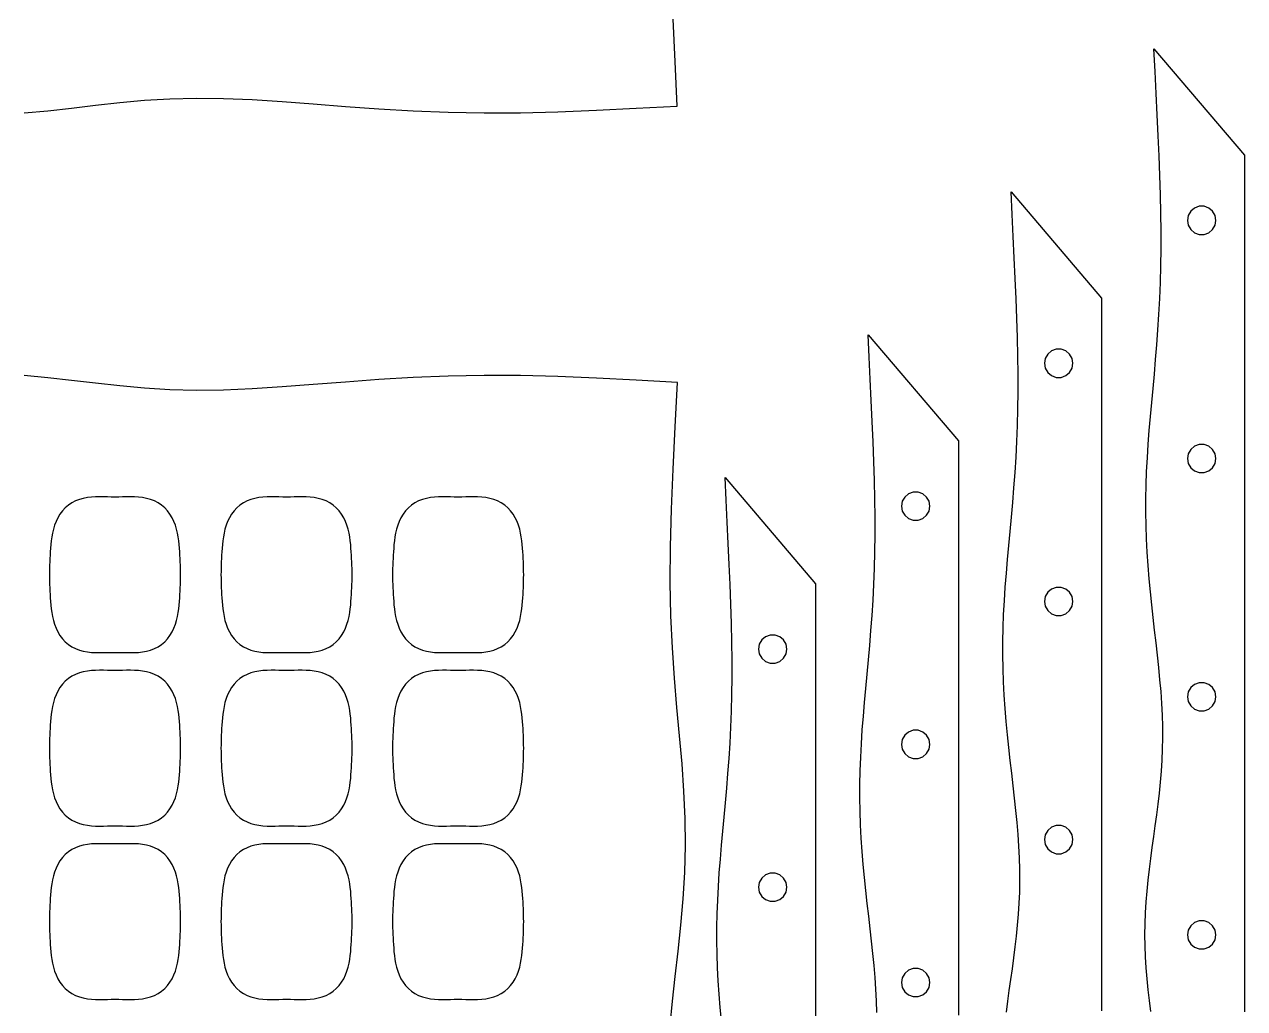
# Model space of a CAD drawing. Header units: metres. Extents: x 28 to 1492, y 12 to 1398.
# Drawn here: x 273 to 529, y 274.5 to 481.1 of the extents above; entities that cross this region are included whole.
import ezdxf

# ---------------------------------------------------------------- set-up
doc = ezdxf.new("R2010")
doc.units = ezdxf.units.M

msp = doc.modelspace()

# ---------------------------------------------------------------- linework, layer by layer
for points in [[(272.98, 462.57), (277.94, 463.02), (282.91, 463.58), (287.92, 464.18), (292.99, 464.75), (298.18, 465.22), (303.52, 465.54), (309.05, 465.68), (314.8, 465.62), (320.81, 465.37), (327.07, 464.97), (333.59, 464.47), (340.36, 463.93), (347.35, 463.41), (354.54, 462.98), (361.91, 462.69), (369.43, 462.55), (377.11, 462.59), (384.95, 462.8), (393.01, 463.13), (401.33, 463.55), (409.99, 464), (409.53, 473.35), (409.1, 482.22)], [(509.32, 273.93), (509.03, 276.21), (508.77, 278.5), (508.54, 280.8), (508.35, 283.09), (508.22, 285.4), (508.13, 287.7), (508.1, 290), (508.13, 292.3), (508.22, 294.6), (508.35, 296.91), (508.54, 299.2), (508.77, 301.5), (509.03, 303.79), (509.32, 306.07), (509.64, 308.35), (509.96, 310.63), (510.28, 312.9), (510.6, 315.18), (510.89, 317.46), (511.16, 319.74), (511.39, 322.03), (511.58, 324.34), (511.73, 326.66), (511.82, 329), (511.86, 331.36), (511.84, 333.74), (511.77, 336.15), (511.65, 338.6), (511.48, 341.07), (511.26, 343.58), (511.02, 346.12), (510.74, 348.69), (510.44, 351.3), (510.14, 353.94), (509.83, 356.61), (509.53, 359.31), (509.25, 362.03), (508.99, 364.78), (508.76, 367.54), (508.58, 370.33), (508.43, 373.12), (508.34, 375.94), (508.3, 378.76), (508.3, 381.59), (508.36, 384.43), (508.46, 387.28), (508.61, 390.14), (508.8, 393.02), (509.02, 395.91), (509.27, 398.82), (509.53, 401.76), (509.81, 404.72), (510.08, 407.73), (510.35, 410.78), (510.61, 413.88), (510.84, 417.04), (511.05, 420.27), (511.22, 423.58), (511.35, 426.96), (511.44, 430.44), (511.49, 434.02), (511.49, 437.7), (511.45, 441.48), (511.36, 445.38), (511.24, 449.4), (511.08, 453.53), (510.9, 457.78), (510.69, 462.16), (510.47, 466.65), (510.24, 471.26), (510, 475.99), (529, 453.69), (529, 449.73), (529, 445.85), (529.01, 442.06), (529.01, 438.36), (529, 434.74), (529.01, 431.2), (529.01, 427.74), (529, 424.34), (529, 421.01), (529.01, 417.75), (529.01, 414.55), (529, 411.4), (529, 408.32), (529.01, 405.29), (529, 402.31), (529, 399.38), (529.01, 396.49), (529, 393.66), (529, 390.86), (529.01, 388.11), (529.01, 385.4), (529, 382.73), (529, 380.09), (529, 377.49), (529.01, 374.93), (529, 372.39), (529, 369.89), (529.01, 367.42), (529, 364.98), (529, 362.56), (529.01, 360.17), (529, 357.8), (529, 355.46), (529, 353.14), (529, 350.84), (529, 348.57), (529.01, 346.31), (529, 344.07), (529.01, 341.85), (529, 339.65), (529, 337.47), (529, 335.3), (529.01, 333.14), (529, 331), (529, 328.87), (529.01, 326.76), (529.01, 324.65), (529, 322.56), (529, 320.47), (529, 318.4), (529, 316.33), (529, 314.28), (529, 312.23), (529, 310.19), (529, 308.15), (529, 306.12), (529, 304.09), (529, 302.07), (529, 300.05), (529, 298.04), (529, 296.02), (529, 294.01), (529, 292), (529, 290), (529, 288), (529, 285.99), (529, 283.98), (529, 281.96), (529, 279.95), (529, 277.93), (529, 275.91), (529, 273.88)], [(479.03, 273.79), (479.32, 276.07), (479.64, 278.35), (479.96, 280.63), (480.28, 282.9), (480.6, 285.18), (480.89, 287.46), (481.16, 289.74), (481.39, 292.03), (481.58, 294.34), (481.73, 296.66), (481.82, 299), (481.86, 301.36), (481.84, 303.74), (481.77, 306.15), (481.65, 308.6), (481.48, 311.07), (481.26, 313.58), (481.02, 316.12), (480.74, 318.69), (480.44, 321.3), (480.14, 323.94), (479.83, 326.61), (479.53, 329.31), (479.25, 332.03), (478.99, 334.78), (478.76, 337.54), (478.58, 340.33), (478.43, 343.12), (478.34, 345.94), (478.3, 348.76), (478.3, 351.59), (478.36, 354.43), (478.46, 357.28), (478.61, 360.14), (478.8, 363.02), (479.02, 365.91), (479.27, 368.82), (479.53, 371.76), (479.81, 374.72), (480.08, 377.73), (480.35, 380.78), (480.61, 383.88), (480.84, 387.04), (481.05, 390.27), (481.22, 393.58), (481.35, 396.96), (481.44, 400.44), (481.49, 404.02), (481.49, 407.7), (481.45, 411.48), (481.36, 415.38), (481.24, 419.4), (481.08, 423.53), (480.9, 427.78), (480.69, 432.16), (480.47, 436.65), (480.24, 441.26), (480, 445.99), (499, 423.69), (499, 419.73), (499, 415.85), (499.01, 412.06), (499.01, 408.36), (499, 404.74), (499.01, 401.2), (499.01, 397.74), (499, 394.34), (499, 391.01), (499.01, 387.75), (499.01, 384.55), (499, 381.4), (499, 378.32), (499.01, 375.29), (499, 372.31), (499, 369.38), (499.01, 366.49), (499, 363.66), (499, 360.86), (499.01, 358.11), (499.01, 355.4), (499, 352.73), (499, 350.09), (499, 347.49), (499.01, 344.93), (499, 342.39), (499, 339.89), (499.01, 337.42), (499, 334.98), (499, 332.56), (499.01, 330.17), (499, 327.8), (499, 325.46), (499, 323.14), (499, 320.84), (499, 318.57), (499.01, 316.31), (499, 314.07), (499.01, 311.85), (499, 309.65), (499, 307.47), (499, 305.3), (499.01, 303.14), (499, 301), (499, 298.87), (499.01, 296.76), (499.01, 294.65), (499, 292.56), (499, 290.47), (499, 288.4), (499, 286.33), (499, 284.28), (499, 282.23), (499, 280.19), (499, 278.15), (499, 276.12), (499, 274.09)], [(523, 440), (522.81, 441.02), (522.29, 441.92), (521.5, 442.59), (520.52, 442.95), (519.48, 442.95), (518.51, 442.59), (517.71, 441.92), (517.19, 441.02), (517, 440), (517.19, 438.98), (517.71, 438.08), (518.5, 437.41), (519.48, 437.05), (520.52, 437.05), (521.5, 437.41), (522.29, 438.08), (522.81, 438.98), (523, 440)], [(451.84, 273.74), (451.77, 276.15), (451.65, 278.6), (451.48, 281.07), (451.26, 283.58), (451.02, 286.12), (450.74, 288.69), (450.44, 291.3), (450.14, 293.94), (449.83, 296.61), (449.53, 299.31), (449.25, 302.03), (448.99, 304.78), (448.76, 307.54), (448.58, 310.33), (448.43, 313.12), (448.34, 315.94), (448.3, 318.76), (448.3, 321.59), (448.36, 324.43), (448.46, 327.28), (448.61, 330.14), (448.8, 333.02), (449.02, 335.91), (449.27, 338.82), (449.53, 341.76), (449.81, 344.72), (450.08, 347.73), (450.35, 350.78), (450.61, 353.88), (450.84, 357.04), (451.05, 360.27), (451.22, 363.58), (451.35, 366.96), (451.44, 370.44), (451.49, 374.02), (451.49, 377.7), (451.45, 381.48), (451.36, 385.38), (451.24, 389.4), (451.08, 393.53), (450.9, 397.78), (450.69, 402.16), (450.47, 406.65), (450.24, 411.26), (450, 415.99), (469, 393.69), (469, 389.73), (469, 385.85), (469.01, 382.06), (469.01, 378.36), (469, 374.74), (469.01, 371.2), (469.01, 367.74), (469, 364.34), (469, 361.01), (469.01, 357.75), (469.01, 354.55), (469, 351.4), (469, 348.32), (469.01, 345.29), (469, 342.31), (469, 339.38), (469.01, 336.49), (469, 333.66), (469, 330.86), (469.01, 328.11), (469.01, 325.4), (469, 322.73), (469, 320.09), (469, 317.49), (469.01, 314.93), (469, 312.39), (469, 309.89), (469.01, 307.42), (469, 304.98), (469, 302.56), (469.01, 300.17), (469, 297.8), (469, 295.46), (469, 293.14), (469, 290.84), (469, 288.57), (469.01, 286.31), (469, 284.07), (469.01, 281.85), (469, 279.65), (469, 277.47), (469, 275.3), (469.01, 273.14)], [(493, 410), (492.81, 411.02), (492.29, 411.92), (491.5, 412.59), (490.52, 412.95), (489.48, 412.95), (488.51, 412.59), (487.71, 411.92), (487.19, 411.02), (487, 410), (487.19, 408.98), (487.71, 408.08), (488.5, 407.41), (489.48, 407.05), (490.52, 407.05), (491.5, 407.41), (492.29, 408.08), (492.81, 408.98), (493, 410)], [(408.52, 271.07), (408.98, 276.12), (409.56, 281.3), (410.17, 286.61), (410.75, 292.03), (411.24, 297.54), (411.57, 303.12), (411.7, 308.76), (411.64, 314.43), (411.39, 320.14), (410.98, 325.91), (410.47, 331.76), (409.92, 337.73), (409.39, 343.88), (408.95, 350.27), (408.65, 356.96), (408.51, 364.02), (408.55, 371.48), (408.76, 379.4), (409.1, 387.78), (409.53, 396.65), (410, 406), (401.33, 406.45), (393.01, 406.87), (384.95, 407.2), (377.11, 407.41), (369.43, 407.45), (361.91, 407.31), (354.54, 407.02), (347.35, 406.59), (340.36, 406.07), (333.59, 405.53), (327.07, 405.03), (320.81, 404.63), (314.8, 404.38), (309.05, 404.32), (303.52, 404.46), (298.18, 404.78), (292.99, 405.25), (287.92, 405.82), (282.91, 406.42), (277.94, 406.98), (272.98, 407.43)], [(523, 390), (522.81, 391.02), (522.29, 391.92), (521.5, 392.59), (520.52, 392.95), (519.48, 392.95), (518.51, 392.59), (517.71, 391.92), (517.19, 391.02), (517, 390), (517.19, 388.98), (517.71, 388.08), (518.5, 387.41), (519.48, 387.05), (520.52, 387.05), (521.5, 387.41), (522.29, 388.08), (522.81, 388.98), (523, 390)], [(419.25, 272.03), (418.99, 274.78), (418.76, 277.54), (418.58, 280.33), (418.43, 283.12), (418.34, 285.94), (418.3, 288.76), (418.3, 291.59), (418.36, 294.43), (418.46, 297.28), (418.61, 300.14), (418.8, 303.02), (419.02, 305.91), (419.27, 308.82), (419.53, 311.76), (419.81, 314.72), (420.08, 317.73), (420.35, 320.78), (420.61, 323.88), (420.84, 327.04), (421.05, 330.27), (421.22, 333.58), (421.35, 336.96), (421.44, 340.44), (421.49, 344.02), (421.49, 347.7), (421.45, 351.48), (421.36, 355.38), (421.24, 359.4), (421.08, 363.53), (420.9, 367.78), (420.69, 372.16), (420.47, 376.65), (420.24, 381.26), (420, 385.99), (439, 363.69), (439, 359.73), (439, 355.85), (439.01, 352.06), (439.01, 348.36), (439, 344.74), (439.01, 341.2), (439.01, 337.74), (439, 334.34), (439, 331.01), (439.01, 327.75), (439.01, 324.55), (439, 321.4), (439, 318.32), (439.01, 315.29), (439, 312.31), (439, 309.38), (439.01, 306.49), (439, 303.66), (439, 300.86), (439.01, 298.11), (439.01, 295.4), (439, 292.73), (439, 290.09), (439, 287.49), (439.01, 284.93), (439, 282.39), (439, 279.89), (439.01, 277.42), (439, 274.98), (439, 272.56)], [(305.76, 365.6), (305.75, 366.27), (305.74, 366.95), (305.72, 367.63), (305.69, 368.32), (305.66, 369.02), (305.62, 369.73), (305.58, 370.45), (305.52, 371.2), (305.46, 371.96), (305.37, 372.74), (305.26, 373.54), (305.11, 374.36), (304.92, 375.18), (304.67, 376), (304.36, 376.8), (303.99, 377.59), (303.54, 378.33), (303.02, 379.03), (302.43, 379.66), (301.77, 380.22), (301.05, 380.7), (300.28, 381.09), (299.47, 381.4), (298.64, 381.63), (297.79, 381.79), (296.94, 381.89), (296.09, 381.94), (295.25, 381.95), (294.42, 381.95), (293.6, 381.93), (292.8, 381.92), (292, 381.92), (291.2, 381.92), (290.4, 381.93), (289.58, 381.95), (288.75, 381.95), (287.91, 381.94), (287.06, 381.89), (286.21, 381.79), (285.36, 381.63), (284.53, 381.4), (283.72, 381.09), (282.95, 380.7), (282.23, 380.22), (281.57, 379.66), (280.98, 379.03), (280.46, 378.33), (280.01, 377.59), (279.64, 376.8), (279.33, 376), (279.08, 375.18), (278.89, 374.36), (278.74, 373.54), (278.63, 372.74), (278.54, 371.96), (278.48, 371.2), (278.42, 370.45), (278.38, 369.73), (278.34, 369.02), (278.31, 368.32), (278.28, 367.63), (278.26, 366.95), (278.25, 366.27), (278.24, 365.6), (278.25, 364.93), (278.26, 364.25), (278.28, 363.57), (278.31, 362.88), (278.34, 362.18), (278.38, 361.47), (278.42, 360.75), (278.48, 360), (278.54, 359.24), (278.63, 358.46), (278.74, 357.66), (278.89, 356.84), (279.08, 356.02), (279.33, 355.2), (279.64, 354.4), (280.01, 353.61), (280.46, 352.87), (280.98, 352.17), (281.57, 351.54), (282.23, 350.98), (282.95, 350.5), (283.72, 350.11), (284.53, 349.8), (285.36, 349.57), (286.21, 349.41), (287.06, 349.31), (287.91, 349.26), (288.75, 349.25), (289.58, 349.25), (290.4, 349.27), (291.2, 349.28), (292, 349.28), (292.8, 349.28), (293.6, 349.27), (294.42, 349.25), (295.25, 349.25), (296.09, 349.26), (296.94, 349.31), (297.79, 349.41), (298.64, 349.57), (299.47, 349.8), (300.28, 350.11), (301.05, 350.5), (301.77, 350.98), (302.43, 351.54), (303.02, 352.17), (303.54, 352.87), (303.99, 353.61), (304.36, 354.4), (304.67, 355.2), (304.92, 356.02), (305.11, 356.84), (305.26, 357.66), (305.37, 358.46), (305.46, 359.24), (305.52, 360), (305.58, 360.75), (305.62, 361.47), (305.66, 362.18), (305.69, 362.88), (305.72, 363.57), (305.74, 364.25), (305.75, 364.93), (305.76, 365.6)], [(341.76, 365.6), (341.75, 366.27), (341.74, 366.95), (341.72, 367.63), (341.69, 368.32), (341.66, 369.02), (341.62, 369.73), (341.58, 370.45), (341.52, 371.2), (341.46, 371.96), (341.37, 372.74), (341.26, 373.54), (341.11, 374.36), (340.92, 375.18), (340.67, 376), (340.36, 376.8), (339.99, 377.59), (339.54, 378.33), (339.02, 379.03), (338.43, 379.66), (337.77, 380.22), (337.05, 380.7), (336.28, 381.09), (335.47, 381.4), (334.64, 381.63), (333.79, 381.79), (332.94, 381.89), (332.09, 381.94), (331.25, 381.95), (330.42, 381.95), (329.6, 381.93), (328.8, 381.92), (328, 381.92), (327.2, 381.92), (326.4, 381.93), (325.58, 381.95), (324.75, 381.95), (323.91, 381.94), (323.06, 381.89), (322.21, 381.79), (321.36, 381.63), (320.53, 381.4), (319.72, 381.09), (318.95, 380.7), (318.23, 380.22), (317.57, 379.66), (316.98, 379.03), (316.46, 378.33), (316.01, 377.59), (315.64, 376.8), (315.33, 376), (315.08, 375.18), (314.89, 374.36), (314.74, 373.54), (314.63, 372.74), (314.54, 371.96), (314.48, 371.2), (314.42, 370.45), (314.38, 369.73), (314.34, 369.02), (314.31, 368.32), (314.28, 367.63), (314.26, 366.95), (314.25, 366.27), (314.24, 365.6), (314.25, 364.93), (314.26, 364.25), (314.28, 363.57), (314.31, 362.88), (314.34, 362.18), (314.38, 361.47), (314.42, 360.75), (314.48, 360), (314.54, 359.24), (314.63, 358.46), (314.74, 357.66), (314.89, 356.84), (315.08, 356.02), (315.33, 355.2), (315.64, 354.4), (316.01, 353.61), (316.46, 352.87), (316.98, 352.17), (317.57, 351.54), (318.23, 350.98), (318.95, 350.5), (319.72, 350.11), (320.53, 349.8), (321.36, 349.57), (322.21, 349.41), (323.06, 349.31), (323.91, 349.26), (324.75, 349.25), (325.58, 349.25), (326.4, 349.27), (327.2, 349.28), (328, 349.28), (328.8, 349.28), (329.6, 349.27), (330.42, 349.25), (331.25, 349.25), (332.09, 349.26), (332.94, 349.31), (333.79, 349.41), (334.64, 349.57), (335.47, 349.8), (336.28, 350.11), (337.05, 350.5), (337.77, 350.98), (338.43, 351.54), (339.02, 352.17), (339.54, 352.87), (339.99, 353.61), (340.36, 354.4), (340.67, 355.2), (340.92, 356.02), (341.11, 356.84), (341.26, 357.66), (341.37, 358.46), (341.46, 359.24), (341.52, 360), (341.58, 360.75), (341.62, 361.47), (341.66, 362.18), (341.69, 362.88), (341.72, 363.57), (341.74, 364.25), (341.75, 364.93), (341.76, 365.6)], [(377.76, 365.6), (377.75, 366.27), (377.74, 366.95), (377.72, 367.63), (377.69, 368.32), (377.66, 369.02), (377.62, 369.73), (377.58, 370.45), (377.52, 371.2), (377.46, 371.96), (377.37, 372.74), (377.26, 373.54), (377.11, 374.36), (376.92, 375.18), (376.67, 376), (376.36, 376.8), (375.99, 377.59), (375.54, 378.33), (375.02, 379.03), (374.43, 379.66), (373.77, 380.22), (373.05, 380.7), (372.28, 381.09), (371.47, 381.4), (370.64, 381.63), (369.79, 381.79), (368.94, 381.89), (368.09, 381.94), (367.25, 381.95), (366.42, 381.95), (365.6, 381.93), (364.8, 381.92), (364, 381.92), (363.2, 381.92), (362.4, 381.93), (361.58, 381.95), (360.75, 381.95), (359.91, 381.94), (359.06, 381.89), (358.21, 381.79), (357.36, 381.63), (356.53, 381.4), (355.72, 381.09), (354.95, 380.7), (354.23, 380.22), (353.57, 379.66), (352.98, 379.03), (352.46, 378.33), (352.01, 377.59), (351.64, 376.8), (351.33, 376), (351.08, 375.18), (350.89, 374.36), (350.74, 373.54), (350.63, 372.74), (350.54, 371.96), (350.48, 371.2), (350.42, 370.45), (350.38, 369.73), (350.34, 369.02), (350.31, 368.32), (350.28, 367.63), (350.26, 366.95), (350.25, 366.27), (350.24, 365.6), (350.25, 364.93), (350.26, 364.25), (350.28, 363.57), (350.31, 362.88), (350.34, 362.18), (350.38, 361.47), (350.42, 360.75), (350.48, 360), (350.54, 359.24), (350.63, 358.46), (350.74, 357.66), (350.89, 356.84), (351.08, 356.02), (351.33, 355.2), (351.64, 354.4), (352.01, 353.61), (352.46, 352.87), (352.98, 352.17), (353.57, 351.54), (354.23, 350.98), (354.95, 350.5), (355.72, 350.11), (356.53, 349.8), (357.36, 349.57), (358.21, 349.41), (359.06, 349.31), (359.91, 349.26), (360.75, 349.25), (361.58, 349.25), (362.4, 349.27), (363.2, 349.28), (364, 349.28), (364.8, 349.28), (365.6, 349.27), (366.42, 349.25), (367.25, 349.25), (368.09, 349.26), (368.94, 349.31), (369.79, 349.41), (370.64, 349.57), (371.47, 349.8), (372.28, 350.11), (373.05, 350.5), (373.77, 350.98), (374.43, 351.54), (375.02, 352.17), (375.54, 352.87), (375.99, 353.61), (376.36, 354.4), (376.67, 355.2), (376.92, 356.02), (377.11, 356.84), (377.26, 357.66), (377.37, 358.46), (377.46, 359.24), (377.52, 360), (377.58, 360.75), (377.62, 361.47), (377.66, 362.18), (377.69, 362.88), (377.72, 363.57), (377.74, 364.25), (377.75, 364.93), (377.76, 365.6)], [(463, 380), (462.81, 381.02), (462.29, 381.92), (461.5, 382.59), (460.52, 382.95), (459.48, 382.95), (458.51, 382.59), (457.71, 381.92), (457.19, 381.02), (457, 380), (457.19, 378.98), (457.71, 378.08), (458.5, 377.41), (459.48, 377.05), (460.52, 377.05), (461.5, 377.41), (462.29, 378.08), (462.81, 378.98), (463, 380)], [(493, 360), (492.81, 361.02), (492.29, 361.92), (491.5, 362.59), (490.52, 362.95), (489.48, 362.95), (488.51, 362.59), (487.71, 361.92), (487.19, 361.02), (487, 360), (487.19, 358.98), (487.71, 358.08), (488.5, 357.41), (489.48, 357.05), (490.52, 357.05), (491.5, 357.41), (492.29, 358.08), (492.81, 358.98), (493, 360)], [(433, 350), (432.81, 351.02), (432.29, 351.92), (431.5, 352.59), (430.52, 352.95), (429.48, 352.95), (428.51, 352.59), (427.71, 351.92), (427.19, 351.02), (427, 350), (427.19, 348.98), (427.71, 348.08), (428.5, 347.41), (429.48, 347.05), (430.52, 347.05), (431.5, 347.41), (432.29, 348.08), (432.81, 348.98), (433, 350)], [(305.76, 329.2), (305.75, 329.87), (305.74, 330.55), (305.72, 331.23), (305.69, 331.92), (305.66, 332.62), (305.62, 333.33), (305.58, 334.05), (305.52, 334.8), (305.46, 335.56), (305.37, 336.34), (305.26, 337.14), (305.11, 337.96), (304.92, 338.78), (304.67, 339.6), (304.36, 340.4), (303.99, 341.19), (303.54, 341.93), (303.02, 342.63), (302.43, 343.26), (301.77, 343.82), (301.05, 344.3), (300.28, 344.69), (299.47, 345), (298.64, 345.23), (297.79, 345.39), (296.94, 345.49), (296.09, 345.54), (295.25, 345.55), (294.42, 345.55), (293.6, 345.53), (292.8, 345.52), (292, 345.52), (291.2, 345.52), (290.4, 345.53), (289.58, 345.55), (288.75, 345.55), (287.91, 345.54), (287.06, 345.49), (286.21, 345.39), (285.36, 345.23), (284.53, 345), (283.72, 344.69), (282.95, 344.3), (282.23, 343.82), (281.57, 343.26), (280.98, 342.63), (280.46, 341.93), (280.01, 341.19), (279.64, 340.4), (279.33, 339.6), (279.08, 338.78), (278.89, 337.96), (278.74, 337.14), (278.63, 336.34), (278.54, 335.56), (278.48, 334.8), (278.42, 334.05), (278.38, 333.33), (278.34, 332.62), (278.31, 331.92), (278.28, 331.23), (278.26, 330.55), (278.25, 329.87), (278.24, 329.2), (278.25, 328.53), (278.26, 327.85), (278.28, 327.17), (278.31, 326.48), (278.34, 325.78), (278.38, 325.07), (278.42, 324.35), (278.48, 323.6), (278.54, 322.84), (278.63, 322.06), (278.74, 321.26), (278.89, 320.44), (279.08, 319.62), (279.33, 318.8), (279.64, 318), (280.01, 317.21), (280.46, 316.47), (280.98, 315.77), (281.57, 315.14), (282.23, 314.58), (282.95, 314.1), (283.72, 313.71), (284.53, 313.4), (285.36, 313.17), (286.21, 313.01), (287.06, 312.91), (287.91, 312.86), (288.75, 312.85), (289.58, 312.85), (290.4, 312.87), (291.2, 312.88), (292, 312.88), (292.8, 312.88), (293.6, 312.87), (294.42, 312.85), (295.25, 312.85), (296.09, 312.86), (296.94, 312.91), (297.79, 313.01), (298.64, 313.17), (299.47, 313.4), (300.28, 313.71), (301.05, 314.1), (301.77, 314.58), (302.43, 315.14), (303.02, 315.77), (303.54, 316.47), (303.99, 317.21), (304.36, 318), (304.67, 318.8), (304.92, 319.62), (305.11, 320.44), (305.26, 321.26), (305.37, 322.06), (305.46, 322.84), (305.52, 323.6), (305.58, 324.35), (305.62, 325.07), (305.66, 325.78), (305.69, 326.48), (305.72, 327.17), (305.74, 327.85), (305.75, 328.53), (305.76, 329.2)], [(341.76, 329.2), (341.75, 329.87), (341.74, 330.55), (341.72, 331.23), (341.69, 331.92), (341.66, 332.62), (341.62, 333.33), (341.58, 334.05), (341.52, 334.8), (341.46, 335.56), (341.37, 336.34), (341.26, 337.14), (341.11, 337.96), (340.92, 338.78), (340.67, 339.6), (340.36, 340.4), (339.99, 341.19), (339.54, 341.93), (339.02, 342.63), (338.43, 343.26), (337.77, 343.82), (337.05, 344.3), (336.28, 344.69), (335.47, 345), (334.64, 345.23), (333.79, 345.39), (332.94, 345.49), (332.09, 345.54), (331.25, 345.55), (330.42, 345.55), (329.6, 345.53), (328.8, 345.52), (328, 345.52), (327.2, 345.52), (326.4, 345.53), (325.58, 345.55), (324.75, 345.55), (323.91, 345.54), (323.06, 345.49), (322.21, 345.39), (321.36, 345.23), (320.53, 345), (319.72, 344.69), (318.95, 344.3), (318.23, 343.82), (317.57, 343.26), (316.98, 342.63), (316.46, 341.93), (316.01, 341.19), (315.64, 340.4), (315.33, 339.6), (315.08, 338.78), (314.89, 337.96), (314.74, 337.14), (314.63, 336.34), (314.54, 335.56), (314.48, 334.8), (314.42, 334.05), (314.38, 333.33), (314.34, 332.62), (314.31, 331.92), (314.28, 331.23), (314.26, 330.55), (314.25, 329.87), (314.24, 329.2), (314.25, 328.53), (314.26, 327.85), (314.28, 327.17), (314.31, 326.48), (314.34, 325.78), (314.38, 325.07), (314.42, 324.35), (314.48, 323.6), (314.54, 322.84), (314.63, 322.06), (314.74, 321.26), (314.89, 320.44), (315.08, 319.62), (315.33, 318.8), (315.64, 318), (316.01, 317.21), (316.46, 316.47), (316.98, 315.77), (317.57, 315.14), (318.23, 314.58), (318.95, 314.1), (319.72, 313.71), (320.53, 313.4), (321.36, 313.17), (322.21, 313.01), (323.06, 312.91), (323.91, 312.86), (324.75, 312.85), (325.58, 312.85), (326.4, 312.87), (327.2, 312.88), (328, 312.88), (328.8, 312.88), (329.6, 312.87), (330.42, 312.85), (331.25, 312.85), (332.09, 312.86), (332.94, 312.91), (333.79, 313.01), (334.64, 313.17), (335.47, 313.4), (336.28, 313.71), (337.05, 314.1), (337.77, 314.58), (338.43, 315.14), (339.02, 315.77), (339.54, 316.47), (339.99, 317.21), (340.36, 318), (340.67, 318.8), (340.92, 319.62), (341.11, 320.44), (341.26, 321.26), (341.37, 322.06), (341.46, 322.84), (341.52, 323.6), (341.58, 324.35), (341.62, 325.07), (341.66, 325.78), (341.69, 326.48), (341.72, 327.17), (341.74, 327.85), (341.75, 328.53), (341.76, 329.2)], [(377.76, 329.2), (377.75, 329.87), (377.74, 330.55), (377.72, 331.23), (377.69, 331.92), (377.66, 332.62), (377.62, 333.33), (377.58, 334.05), (377.52, 334.8), (377.46, 335.56), (377.37, 336.34), (377.26, 337.14), (377.11, 337.96), (376.92, 338.78), (376.67, 339.6), (376.36, 340.4), (375.99, 341.19), (375.54, 341.93), (375.02, 342.63), (374.43, 343.26), (373.77, 343.82), (373.05, 344.3), (372.28, 344.69), (371.47, 345), (370.64, 345.23), (369.79, 345.39), (368.94, 345.49), (368.09, 345.54), (367.25, 345.55), (366.42, 345.55), (365.6, 345.53), (364.8, 345.52), (364, 345.52), (363.2, 345.52), (362.4, 345.53), (361.58, 345.55), (360.75, 345.55), (359.91, 345.54), (359.06, 345.49), (358.21, 345.39), (357.36, 345.23), (356.53, 345), (355.72, 344.69), (354.95, 344.3), (354.23, 343.82), (353.57, 343.26), (352.98, 342.63), (352.46, 341.93), (352.01, 341.19), (351.64, 340.4), (351.33, 339.6), (351.08, 338.78), (350.89, 337.96), (350.74, 337.14), (350.63, 336.34), (350.54, 335.56), (350.48, 334.8), (350.42, 334.05), (350.38, 333.33), (350.34, 332.62), (350.31, 331.92), (350.28, 331.23), (350.26, 330.55), (350.25, 329.87), (350.24, 329.2), (350.25, 328.53), (350.26, 327.85), (350.28, 327.17), (350.31, 326.48), (350.34, 325.78), (350.38, 325.07), (350.42, 324.35), (350.48, 323.6), (350.54, 322.84), (350.63, 322.06), (350.74, 321.26), (350.89, 320.44), (351.08, 319.62), (351.33, 318.8), (351.64, 318), (352.01, 317.21), (352.46, 316.47), (352.98, 315.77), (353.57, 315.14), (354.23, 314.58), (354.95, 314.1), (355.72, 313.71), (356.53, 313.4), (357.36, 313.17), (358.21, 313.01), (359.06, 312.91), (359.91, 312.86), (360.75, 312.85), (361.58, 312.85), (362.4, 312.87), (363.2, 312.88), (364, 312.88), (364.8, 312.88), (365.6, 312.87), (366.42, 312.85), (367.25, 312.85), (368.09, 312.86), (368.94, 312.91), (369.79, 313.01), (370.64, 313.17), (371.47, 313.4), (372.28, 313.71), (373.05, 314.1), (373.77, 314.58), (374.43, 315.14), (375.02, 315.77), (375.54, 316.47), (375.99, 317.21), (376.36, 318), (376.67, 318.8), (376.92, 319.62), (377.11, 320.44), (377.26, 321.26), (377.37, 322.06), (377.46, 322.84), (377.52, 323.6), (377.58, 324.35), (377.62, 325.07), (377.66, 325.78), (377.69, 326.48), (377.72, 327.17), (377.74, 327.85), (377.75, 328.53), (377.76, 329.2)], [(523, 340), (522.81, 341.02), (522.29, 341.92), (521.5, 342.59), (520.52, 342.95), (519.48, 342.95), (518.51, 342.59), (517.71, 341.92), (517.19, 341.02), (517, 340), (517.19, 338.98), (517.71, 338.08), (518.5, 337.41), (519.48, 337.05), (520.52, 337.05), (521.5, 337.41), (522.29, 338.08), (522.81, 338.98), (523, 340)], [(463, 330), (462.81, 331.02), (462.29, 331.92), (461.5, 332.59), (460.52, 332.95), (459.48, 332.95), (458.51, 332.59), (457.71, 331.92), (457.19, 331.02), (457, 330), (457.19, 328.98), (457.71, 328.08), (458.5, 327.41), (459.48, 327.05), (460.52, 327.05), (461.5, 327.41), (462.29, 328.08), (462.81, 328.98), (463, 330)], [(493, 310), (492.81, 311.02), (492.29, 311.92), (491.5, 312.59), (490.52, 312.95), (489.48, 312.95), (488.51, 312.59), (487.71, 311.92), (487.19, 311.02), (487, 310), (487.19, 308.98), (487.71, 308.08), (488.5, 307.41), (489.48, 307.05), (490.52, 307.05), (491.5, 307.41), (492.29, 308.08), (492.81, 308.98), (493, 310)], [(305.76, 292.8), (305.75, 293.47), (305.74, 294.15), (305.72, 294.83), (305.69, 295.52), (305.66, 296.22), (305.62, 296.93), (305.58, 297.65), (305.52, 298.4), (305.46, 299.16), (305.37, 299.94), (305.26, 300.74), (305.11, 301.56), (304.92, 302.38), (304.67, 303.2), (304.36, 304), (303.99, 304.79), (303.54, 305.53), (303.02, 306.23), (302.43, 306.86), (301.77, 307.42), (301.05, 307.9), (300.28, 308.29), (299.47, 308.6), (298.64, 308.83), (297.79, 308.99), (296.94, 309.09), (296.09, 309.14), (295.25, 309.15), (294.42, 309.15), (293.6, 309.13), (292.8, 309.12), (292, 309.12), (291.2, 309.12), (290.4, 309.13), (289.58, 309.15), (288.75, 309.15), (287.91, 309.14), (287.06, 309.09), (286.21, 308.99), (285.36, 308.83), (284.53, 308.6), (283.72, 308.29), (282.95, 307.9), (282.23, 307.42), (281.57, 306.86), (280.98, 306.23), (280.46, 305.53), (280.01, 304.79), (279.64, 304), (279.33, 303.2), (279.08, 302.38), (278.89, 301.56), (278.74, 300.74), (278.63, 299.94), (278.54, 299.16), (278.48, 298.4), (278.42, 297.65), (278.38, 296.93), (278.34, 296.22), (278.31, 295.52), (278.28, 294.83), (278.26, 294.15), (278.25, 293.47), (278.24, 292.8), (278.25, 292.13), (278.26, 291.45), (278.28, 290.77), (278.31, 290.08), (278.34, 289.38), (278.38, 288.67), (278.42, 287.95), (278.48, 287.2), (278.54, 286.44), (278.63, 285.66), (278.74, 284.86), (278.89, 284.04), (279.08, 283.22), (279.33, 282.4), (279.64, 281.6), (280.01, 280.81), (280.46, 280.07), (280.98, 279.37), (281.57, 278.74), (282.23, 278.18), (282.95, 277.7), (283.72, 277.31), (284.53, 277), (285.36, 276.77), (286.21, 276.61), (287.06, 276.51), (287.91, 276.46), (288.75, 276.45), (289.58, 276.45), (290.4, 276.47), (291.2, 276.48), (292, 276.48), (292.8, 276.48), (293.6, 276.47), (294.42, 276.45), (295.25, 276.45), (296.09, 276.46), (296.94, 276.51), (297.79, 276.61), (298.64, 276.77), (299.47, 277), (300.28, 277.31), (301.05, 277.7), (301.77, 278.18), (302.43, 278.74), (303.02, 279.37), (303.54, 280.07), (303.99, 280.81), (304.36, 281.6), (304.67, 282.4), (304.92, 283.22), (305.11, 284.04), (305.26, 284.86), (305.37, 285.66), (305.46, 286.44), (305.52, 287.2), (305.58, 287.95), (305.62, 288.67), (305.66, 289.38), (305.69, 290.08), (305.72, 290.77), (305.74, 291.45), (305.75, 292.13), (305.76, 292.8)], [(341.76, 292.8), (341.75, 293.47), (341.74, 294.15), (341.72, 294.83), (341.69, 295.52), (341.66, 296.22), (341.62, 296.93), (341.58, 297.65), (341.52, 298.4), (341.46, 299.16), (341.37, 299.94), (341.26, 300.74), (341.11, 301.56), (340.92, 302.38), (340.67, 303.2), (340.36, 304), (339.99, 304.79), (339.54, 305.53), (339.02, 306.23), (338.43, 306.86), (337.77, 307.42), (337.05, 307.9), (336.28, 308.29), (335.47, 308.6), (334.64, 308.83), (333.79, 308.99), (332.94, 309.09), (332.09, 309.14), (331.25, 309.15), (330.42, 309.15), (329.6, 309.13), (328.8, 309.12), (328, 309.12), (327.2, 309.12), (326.4, 309.13), (325.58, 309.15), (324.75, 309.15), (323.91, 309.14), (323.06, 309.09), (322.21, 308.99), (321.36, 308.83), (320.53, 308.6), (319.72, 308.29), (318.95, 307.9), (318.23, 307.42), (317.57, 306.86), (316.98, 306.23), (316.46, 305.53), (316.01, 304.79), (315.64, 304), (315.33, 303.2), (315.08, 302.38), (314.89, 301.56), (314.74, 300.74), (314.63, 299.94), (314.54, 299.16), (314.48, 298.4), (314.42, 297.65), (314.38, 296.93), (314.34, 296.22), (314.31, 295.52), (314.28, 294.83), (314.26, 294.15), (314.25, 293.47), (314.24, 292.8), (314.25, 292.13), (314.26, 291.45), (314.28, 290.77), (314.31, 290.08), (314.34, 289.38), (314.38, 288.67), (314.42, 287.95), (314.48, 287.2), (314.54, 286.44), (314.63, 285.66), (314.74, 284.86), (314.89, 284.04), (315.08, 283.22), (315.33, 282.4), (315.64, 281.6), (316.01, 280.81), (316.46, 280.07), (316.98, 279.37), (317.57, 278.74), (318.23, 278.18), (318.95, 277.7), (319.72, 277.31), (320.53, 277), (321.36, 276.77), (322.21, 276.61), (323.06, 276.51), (323.91, 276.46), (324.75, 276.45), (325.58, 276.45), (326.4, 276.47), (327.2, 276.48), (328, 276.48), (328.8, 276.48), (329.6, 276.47), (330.42, 276.45), (331.25, 276.45), (332.09, 276.46), (332.94, 276.51), (333.79, 276.61), (334.64, 276.77), (335.47, 277), (336.28, 277.31), (337.05, 277.7), (337.77, 278.18), (338.43, 278.74), (339.02, 279.37), (339.54, 280.07), (339.99, 280.81), (340.36, 281.6), (340.67, 282.4), (340.92, 283.22), (341.11, 284.04), (341.26, 284.86), (341.37, 285.66), (341.46, 286.44), (341.52, 287.2), (341.58, 287.95), (341.62, 288.67), (341.66, 289.38), (341.69, 290.08), (341.72, 290.77), (341.74, 291.45), (341.75, 292.13), (341.76, 292.8)], [(377.76, 292.8), (377.75, 293.47), (377.74, 294.15), (377.72, 294.83), (377.69, 295.52), (377.66, 296.22), (377.62, 296.93), (377.58, 297.65), (377.52, 298.4), (377.46, 299.16), (377.37, 299.94), (377.26, 300.74), (377.11, 301.56), (376.92, 302.38), (376.67, 303.2), (376.36, 304), (375.99, 304.79), (375.54, 305.53), (375.02, 306.23), (374.43, 306.86), (373.77, 307.42), (373.05, 307.9), (372.28, 308.29), (371.47, 308.6), (370.64, 308.83), (369.79, 308.99), (368.94, 309.09), (368.09, 309.14), (367.25, 309.15), (366.42, 309.15), (365.6, 309.13), (364.8, 309.12), (364, 309.12), (363.2, 309.12), (362.4, 309.13), (361.58, 309.15), (360.75, 309.15), (359.91, 309.14), (359.06, 309.09), (358.21, 308.99), (357.36, 308.83), (356.53, 308.6), (355.72, 308.29), (354.95, 307.9), (354.23, 307.42), (353.57, 306.86), (352.98, 306.23), (352.46, 305.53), (352.01, 304.79), (351.64, 304), (351.33, 303.2), (351.08, 302.38), (350.89, 301.56), (350.74, 300.74), (350.63, 299.94), (350.54, 299.16), (350.48, 298.4), (350.42, 297.65), (350.38, 296.93), (350.34, 296.22), (350.31, 295.52), (350.28, 294.83), (350.26, 294.15), (350.25, 293.47), (350.24, 292.8), (350.25, 292.13), (350.26, 291.45), (350.28, 290.77), (350.31, 290.08), (350.34, 289.38), (350.38, 288.67), (350.42, 287.95), (350.48, 287.2), (350.54, 286.44), (350.63, 285.66), (350.74, 284.86), (350.89, 284.04), (351.08, 283.22), (351.33, 282.4), (351.64, 281.6), (352.01, 280.81), (352.46, 280.07), (352.98, 279.37), (353.57, 278.74), (354.23, 278.18), (354.95, 277.7), (355.72, 277.31), (356.53, 277), (357.36, 276.77), (358.21, 276.61), (359.06, 276.51), (359.91, 276.46), (360.75, 276.45), (361.58, 276.45), (362.4, 276.47), (363.2, 276.48), (364, 276.48), (364.8, 276.48), (365.6, 276.47), (366.42, 276.45), (367.25, 276.45), (368.09, 276.46), (368.94, 276.51), (369.79, 276.61), (370.64, 276.77), (371.47, 277), (372.28, 277.31), (373.05, 277.7), (373.77, 278.18), (374.43, 278.74), (375.02, 279.37), (375.54, 280.07), (375.99, 280.81), (376.36, 281.6), (376.67, 282.4), (376.92, 283.22), (377.11, 284.04), (377.26, 284.86), (377.37, 285.66), (377.46, 286.44), (377.52, 287.2), (377.58, 287.95), (377.62, 288.67), (377.66, 289.38), (377.69, 290.08), (377.72, 290.77), (377.74, 291.45), (377.75, 292.13), (377.76, 292.8)], [(433, 300), (432.81, 301.02), (432.29, 301.92), (431.5, 302.59), (430.52, 302.95), (429.48, 302.95), (428.51, 302.59), (427.71, 301.92), (427.19, 301.02), (427, 300), (427.19, 298.98), (427.71, 298.08), (428.5, 297.41), (429.48, 297.05), (430.52, 297.05), (431.5, 297.41), (432.29, 298.08), (432.81, 298.98), (433, 300)], [(523, 290), (522.81, 291.02), (522.29, 291.92), (521.5, 292.59), (520.52, 292.95), (519.48, 292.95), (518.51, 292.59), (517.71, 291.92), (517.19, 291.02), (517, 290), (517.19, 288.98), (517.71, 288.08), (518.5, 287.41), (519.48, 287.05), (520.52, 287.05), (521.5, 287.41), (522.29, 288.08), (522.81, 288.98), (523, 290)], [(463, 280), (462.81, 281.02), (462.29, 281.92), (461.5, 282.59), (460.52, 282.95), (459.48, 282.95), (458.51, 282.59), (457.71, 281.92), (457.19, 281.02), (457, 280), (457.19, 278.98), (457.71, 278.08), (458.5, 277.41), (459.48, 277.05), (460.52, 277.05), (461.5, 277.41), (462.29, 278.08), (462.81, 278.98), (463, 280)]]:
    msp.add_lwpolyline(points)

doc.saveas('drawing.dxf')
